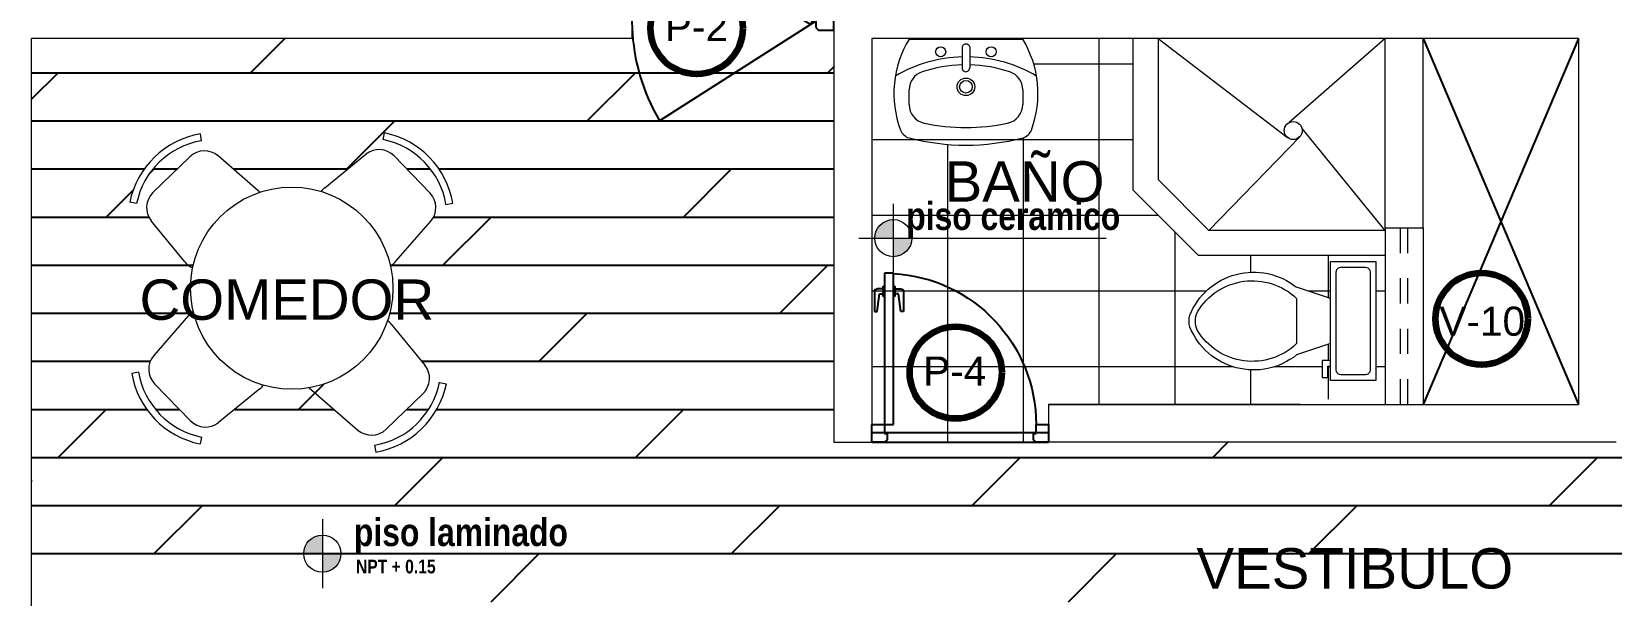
# Model space of a CAD drawing. Header units: millimetres. Extents: x 2204.1 to 2242.3, y 1175.1 to 1221.8.
# Drawn here: x 2222.92 to 2229.17, y 1209.78 to 1212.02 of the extents above; entities that cross this region are included whole.
import ezdxf
from ezdxf.enums import TextEntityAlignment as Align

# ---------------------------------------------------------------- set-up
doc = ezdxf.new("R2010")
doc.units = ezdxf.units.MM
doc.linetypes.add('HIDDEN2', pattern=[0.1875, 0.125, -0.0625])
for name, color, linetype, lineweight in [('01', 1, 'Continuous', 5), ('CLOSETS', 253, 'Continuous', 18), ('DETALLE SANITARIOS', 128, 'Continuous', 13), ('mobiliario', 2, 'Continuous', 18), ('MURO ALTO', 6, 'Continuous', 18), ('MURO BAJO', 3, 'Continuous', 18), ('PISOS', 253, 'Continuous', 18), ('puertas', 2, 'Continuous', 13), ('TEXTO', 4, 'Continuous', 5), ('VIDRIOS', 124, 'Continuous', 18)]:
    doc.layers.add(name, color=color, linetype=linetype, lineweight=lineweight)
for name, color, linetype in [('02', 7, 'Continuous'), ('06', 6, 'Continuous'), ('DETALLES PUERTAS', 8, 'Continuous'), ('muros', 1, 'Continuous'), ('proyeccion', 30, 'Continuous'), ('Textura LINEAS', 253, 'HIDDEN2')]:
    doc.layers.add(name, color=color, linetype=linetype)
doc.styles.add('ROMAND', font='arial.ttf')
doc.styles.get("Standard").update_dxf_attribs({"font": 'arial.ttf'})
doc.styles.add('technicbold', font='techb___.ttf', dxfattribs={"height": 0.17})
doc.dimstyles.new('ARVIM', dxfattribs={"dimscale": 0.12, "dimtxt": 1, "dimasz": 1.25, "dimexe": 0.8, "dimexo": 1, "dimtad": 2, "dimtih": 1, "dimtoh": 1, "dimzin": 4, "dimdsep": 46, "dimtxsty": 'ROMAND', "dimblk": 'ARCHTICK', "dimcen": 0, "dimdle": 1, "dimclrd": 1, "dimclre": 1, "dimclrt": 251, "dimadec": 0, "dimazin": 0, "dimtfac": 1, "dimtix": 1, "dimtmove": 0, "dimatfit": 3, "dimldrblk": 'ARCHTICK', "dimfxl": 1, "dimarcsym": 0})

# ---------------------------------------------------------------- blocks, each defined once
blk = doc.blocks.new('puerta vai ven')
at = {"layer": '02'}
for p, q in [((656.305, 163.5864), (656.305, 163.5346)), ((656.379, 163.5864), (656.305, 163.5864)), ((656.379, 163.5864), (656.379, 163.5346)), ((656.305, 163.5346), (656.3156, 163.524)), ((656.3156, 163.524), (656.3684, 163.524)), ((656.3462, 163.524), (656.6918, 162.9817)), ((656.3684, 163.524), (656.379, 163.5346)), ((656.01, 163.0614), (656.0523, 163.1347)), ((656.0615, 163.1294), (656.0336, 163.06)), ((656.0523, 163.1347), (656.0615, 163.1294)), ((656.0526, 163.0612), (656.0315, 163.0246)), ((656.0336, 163.06), (656.0474, 163.052)), ((656.0572, 163.0585), (656.0526, 163.0612)), ((656.1485, 163.0791), (656.1023, 163.0203)), ((656.1153, 163.0006), (656.1576, 163.0738)), ((656.1576, 163.0738), (656.1485, 163.0791)), ((656.0368, 163.0337), (656.0139, 163.0469)), ((656.0315, 163.0246), (656.0361, 163.0219)), ((656.0681, 163.0034), (656.0727, 163.0008)), ((656.0727, 163.0008), (656.0939, 163.0374)), ((656.078, 163.0099), (656.1009, 162.9967)), ((656.1023, 163.0203), (656.0886, 163.0282)), ((656.0939, 163.0374), (656.0893, 163.04))]:
    blk.add_line(p, q, dxfattribs=at)
blk.add_lwpolyline([(656.326, 163.524), (656.358, 163.5055), (656.0408, 162.956), (656.0087, 162.9745)], close=True, dxfattribs=at)
for centre, radius, start, end in [((656.0192, 163.0561), 0.0106, 150, 240), ((656.1062, 163.0059), 0.0106, 240, 330), ((656.3426, 163.5698), 0.6839, 243.8159, 300.7054)]:
    blk.add_arc(centre, radius, start, end, dxfattribs=at)
blk = doc.blocks.new('A$C36C01319')
at = {"layer": '02', "xscale": 1.140943848105845, "yscale": 1.140943848105845, "zscale": 1.140943848105845, "rotation": 89.99999999996574}
blk.add_blockref('puerta vai ven', (186.6428, -748.4691), dxfattribs=at)
blk = doc.blocks.new('Com1-c-4')
for p, q in [((-0.446, 0.7293), (-0.4518, 0.7632)), ((0.4509, 0.7349), (0.4578, 0.7686)), ((-0.6861, 0.4726), (-0.503, 0.6501)), ((-0.1653, 0.4821), (-0.3636, 0.654)), ((0.1628, 0.4965), (0.3663, 0.6622)), ((0.5055, 0.654), (0.683, 0.471)), ((-0.767, 0.418), (-0.8007, 0.4249)), ((0.7622, 0.4139), (0.7961, 0.4198)), ((-0.5286, 0.1299), (-0.6943, 0.3333)), ((0.515, 0.1332), (0.6869, 0.3315)), ((-0.5101, -0.1347), (-0.6819, -0.333)), ((0.4918, -0.1773), (0.6575, -0.3808)), ((-0.7573, -0.4154), (-0.7912, -0.4212)), ((0.7303, -0.4655), (0.764, -0.4723)), ((-0.5006, -0.6554), (-0.678, -0.4724)), ((-0.1578, -0.498), (-0.3613, -0.6636)), ((0.0859, -0.4926), (0.3269, -0.7014)), ((0.6493, -0.52), (0.4663, -0.6975)), ((-0.446, -0.7364), (-0.4529, -0.7701)), ((0.4093, -0.7768), (0.4151, -0.8107))]:
    blk.add_line(p, q)
blk.add_circle((0, 0), 0.5)
for centre, radius, start, end in [((-0.3791, 0.3391), 0.4303, 99.73819, 168.49887), ((-0.3791, 0.3391), 0.3959, 99.73819, 168.49887), ((0.372, 0.347), 0.3959, 9.73819, 78.49887), ((0.372, 0.347), 0.4303, 9.73819, 78.49887), ((-0.4312, 0.576), 0.1032, 49.08827, 134.11853), ((0.4314, 0.5821), 0.1032, 44.11853, 129.14879), ((-0.6142, 0.3985), 0.1032, 134.11853, 219.14879), ((-0.2329, 0.4041), 0.1032, 43.03853, 49.08827), ((0.2279, 0.4165), 0.1032, 129.14879, 143.12346), ((0.6089, 0.3991), 0.1032, 319.08827, 44.11853), ((-0.4486, 0.195), 0.1032, 219.14879, 246.44058), ((0.437, 0.2008), 0.1032, 299.31158, 319.08827), ((-0.4321, -0.2023), 0.1032, 121.91555, 139.08827), ((0.4118, -0.2425), 0.1032, 39.14879, 53.12346), ((-0.604, -0.4006), 0.1032, 139.08827, 224.11853), ((0.5775, -0.446), 0.1032, 314.11853, 39.14879), ((-0.3671, -0.3484), 0.4303, 189.73819, 258.49887), ((-0.3671, -0.3484), 0.3959, 189.73819, 258.49887), ((0.3423, -0.3865), 0.3959, 279.73819, 348.49887), ((-0.223, -0.4179), 0.1032, 309.14879, 323.12346), ((0.1962, -0.4516), 0.1032, 223.03853, 229.08827), ((0.3423, -0.3865), 0.4303, 279.73819, 348.49887), ((-0.4265, -0.5836), 0.1032, 224.11853, 309.14879), ((0.3945, -0.6234), 0.1032, 229.08827, 314.11853)]:
    blk.add_arc(centre, radius, start, end)
blk = doc.blocks.new('_ARCHTICK')
at = {"color": 0, "linetype": 'ByBlock', "const_width": 0.15}
blk.add_lwpolyline([(-0.5, -0.5), (0.5, 0.5)], dxfattribs=at)
blk = doc.blocks.new('*D110')
at = {"layer": 'DEFPOINTS', "color": 0, "transparency": 16777216}
for p in [(2226.0955, 1215.3753), (2226.0955, 1211.9424), (2226.2455, 1211.9424)]:
    blk.add_point(p, dxfattribs=at)
at = {"layer": 'muros', "color": 1, "lineweight": -2, "transparency": 16777216}
for p, q in [((2226.0955, 1215.3633), (2226.0955, 1215.4713)), ((2226.2455, 1215.3633), (2226.2455, 1215.4713)), ((2226.0955, 1215.3753), (2225.9455, 1215.3753)), ((2226.2455, 1215.3753), (2226.0955, 1215.3753)), ((2226.2455, 1215.3753), (2226.3955, 1215.3753))]:
    blk.add_line(p, q, dxfattribs=at)
at = {"layer": 'muros', "color": 1, "lineweight": -2, "transparency": 16777216, "xscale": 0.15, "yscale": 0.15, "zscale": 0.15}
blk.add_blockref('_ARCHTICK', (2226.0955, 1215.3753), dxfattribs=at)
at = {"layer": 'muros', "color": 1, "lineweight": -2, "transparency": 16777216, "xscale": 0.15, "yscale": 0.15, "zscale": 0.15, "rotation": 180}
blk.add_blockref('_ARCHTICK', (2226.2455, 1215.3753), dxfattribs=at)
at = {"layer": 'muros', "color": 251, "lineweight": 200, "transparency": 16777216, "insert": (2226.1705, 1215.5115), "char_height": 0.12, "attachment_point": 5, "style": 'ROMAND'}
blk.add_mtext('.15', dxfattribs=at)
blk = doc.blocks.new('Nivel')
at = {"layer": '01', "ltscale": 0.8}
h = blk.add_hatch(color=256, dxfattribs=at)
h.paths.add_polyline_path([(0, 0), (0, 0.14, 0.414214), (-0.14, 0)])
h.paths.add_polyline_path([(0, 0), (0, -0.14, 0.414214), (0.14, 0)])
for p, q in [((0, 0.26), (0, -0.26)), ((-0.26, 0), (1.606, 0)), ((0, 0), (0, 0)), ((0, 0), (0, 0))]:
    blk.add_line(p, q, dxfattribs=at)
blk.add_circle((0, 0), 0.14, dxfattribs=at)
blk = doc.blocks.new('WES')
at = {"layer": 'DETALLE SANITARIOS', "color": 2}
for p, q in [((-2.2835, -74.7943), (-2.2835, -74.7046)), ((-2.7203, -74.8503), (-2.6755, -74.8503)), ((-2.7203, -74.8727), (-2.7203, -74.8503)), ((-2.6531, -74.8727), (-2.7203, -74.8727)), ((-2.6755, -74.8503), (-2.6755, -74.8391)), ((-2.6531, -74.8391), (-2.6531, -74.8727)), ((-2.5859, -74.8391), (-2.6307, -74.9735)), ((-2.4067, -74.8391), (-2.3619, -74.9735)), ((-2.4067, -74.9735), (-2.5859, -74.9735))]:
    blk.add_line(p, q, dxfattribs=at)
blk.add_lwpolyline([(-2.2611, -74.8391), (-2.2611, -74.6598), (-2.7315, -74.6598), (-2.7315, -74.8391)], close=True, dxfattribs=at)
for points in [[(-2.3059, -74.6822), (-2.6867, -74.6822)], [(-2.7091, -74.7046), (-2.7091, -74.7943)], [(-2.6867, -74.8167), (-2.3059, -74.8167)]]:
    blk.add_lwpolyline(points, dxfattribs=at)
for centre, radius, start, end in [((-2.6895, -74.7018), 0.0198, 81.8699, 188.1301), ((-2.3031, -74.7018), 0.0198, 351.8699, 98.1301), ((-2.6895, -74.7971), 0.0198, 171.8699, 278.1301), ((-2.3031, -74.7971), 0.0198, 261.8699, 8.1301), ((-2.4175, -75.1433), 0.2726, 141.46911, 247.97143), ((-2.4022, -75.1486), 0.2538, 136.36773, 238.94682), ((-2.5751, -75.1433), 0.2726, 292.02843, 38.53071), ((-2.5904, -75.1486), 0.2538, 301.05301, 43.63209), ((-2.4963, -75.2843), 0.0896, 245.73182, 294.26817), ((-2.4963, -75.3095), 0.0896, 254.86053, 285.13947)]:
    blk.add_arc(centre, radius, start, end, dxfattribs=at)
blk = doc.blocks.new('p7')
at = {"layer": 'DETALLES PUERTAS', "color": 0, "linetype": 'ByBlock'}
for p, q in [((0.6139, 0.035), (0.6139, 0.635)), ((0.6139, 0.635), (0.6489, 0.635)), ((0.6489, 0.635), (0.6489, 0.035)), ((0.5739, 0.5632), (0.5739, 0.4832)), ((0.6089, 0.5732), (0.5839, 0.5732)), ((0.6089, 0.5832), (0.6089, 0.5432)), ((0.6139, 0.5832), (0.6089, 0.5832)), ((0.6539, 0.5832), (0.6489, 0.5832)), ((0.6539, 0.5432), (0.6539, 0.5832)), ((0.6539, 0.5732), (0.6789, 0.5732)), ((0.6889, 0.5632), (0.6889, 0.4832)), ((0.5839, 0.4832), (0.5939, 0.5532)), ((0.5939, 0.5532), (0.6089, 0.5532)), ((0.6089, 0.5432), (0.6139, 0.5432)), ((0.6489, 0.5432), (0.6539, 0.5432)), ((0.6689, 0.5532), (0.6539, 0.5532)), ((0.6789, 0.4832), (0.6689, 0.5532)), ((0.5739, 0.4832), (0.5839, 0.4832)), ((0.6889, 0.4832), (0.6789, 0.4832)), ((0.0489, 0.035), (0, 0.035)), ((0, 0.035), (0, -0.035)), ((0.0489, 0), (0.0489, 0.035)), ((0.0589, 0), (0.0489, 0)), ((0.0589, -0.025), (0.0589, 0)), ((0.6489, 0.035), (0.6139, 0.035)), ((0.6389, 0), (0.6389, -0.025)), ((0.6489, 0), (0.6389, 0)), ((0.6489, 0.035), (0.6489, 0)), ((0.7, 0.035), (0.6489, 0.035)), ((0.7, -0.035), (0.7, 0.035)), ((0, -0.035), (0.0489, -0.035)), ((0.0489, -0.035), (0.0589, -0.025)), ((0.6389, -0.025), (0.6489, -0.035)), ((0.6489, -0.035), (0.7, -0.035))]:
    blk.add_line(p, q, dxfattribs=at)
for centre, radius, start, end in [((0.6489, 0.035), 0.6, 93.34415, 180), ((0.5839, 0.5632), 0.01, 90, 180), ((0.6789, 0.5632), 0.01, 0, 90)]:
    blk.add_arc(centre, radius, start, end, dxfattribs=at)
blk = doc.blocks.new('OLKIJ')
at = {"layer": 'mobiliario'}
for p, q in [((539.6364, -168.067), (539.6364, -168.517)), ((539.896, -168.067), (539.8374, -168.067)), ((539.6664, -168.277), (539.7504, -168.277)), ((539.6664, -168.307), (539.7504, -168.307)), ((539.8374, -168.517), (539.896, -168.517))]:
    blk.add_line(p, q, dxfattribs=at)
at = {"layer": 'mobiliario', "extrusion": (0, 0, -1)}
for centre, major_axis, start_param, end_param in [((539.8516, -168.4205), (0.2926, 0.2926), -1.332225, -0.427649), ((540.254, -168.292), (-0.3872, 0.3872), 5.52518, 6.033719), ((539.8374, -168.142), (-0.053, 0.053), 5.82106, 7.068583), ((539.896, -168.142), (0.053, 0.053), -0.785398, 0.581791), ((539.979, -168.0797), (0.0354, 0.0354), -0.427649, 0.528882), ((539.1696, -168.292), (-0.6271, 0.6271), 2.099679, 2.61271), ((540.2851, -168.292), (-0.3869, 0.3869), 5.525204, 5.82106), ((539.1696, -168.292), (0.5776, 0.5776), 0.581791, 0.989005), ((539.6864, -168.192), (-0.0141, 0.0141), 5.497787, 11.780972), ((539.8254, -168.292), (-0.0247, 0.0247), 5.497787, 11.780972), ((539.8254, -168.292), (-0.0177, 0.0177), 5.497787, 11.780972), ((539.8254, -168.292), (-0.0177, 0.0177), 5.497787, 11.780972), ((539.6726, -168.292), (0.0115, 0.0115), 2.750986, 5.102996), ((540.254, -168.292), (0.3872, 0.3872), 3.391059, 3.899598), ((540.2851, -168.292), (0.3869, 0.3869), 3.603718, 3.899574), ((539.7504, -168.292), (-0.0106, 0.0106), 0.785398, 3.926991), ((539.6864, -168.392), (0.0141, 0.0141), 3.926991, 10.210176), ((539.896, -168.442), (-0.053, 0.053), 2.559801, 3.926991), ((539.8516, -168.1634), (-0.2926, 0.2926), 3.569242, 4.473817), ((539.8374, -168.442), (0.053, 0.053), 2.356194, 3.603718), ((539.979, -168.5043), (-0.0354, 0.0354), 2.61271, 3.569242)]:
    blk.add_ellipse(centre, major_axis=major_axis, ratio=1, start_param=start_param, end_param=end_param, dxfattribs=at)

msp = doc.modelspace()

# ---------------------------------------------------------------- linework, layer by layer
at = {"layer": '06'}
msp.add_line((2224.4941, 1211.9885), (2224.4941, 1211.9886), dxfattribs=at)
at = {"layer": 'CLOSETS'}
for p, q in [((2227.1455, 1211.9889), (2227.1455, 1210.5389)), ((2226.8869, 1211.8889), (2227.2794, 1211.8889)), ((2226.2455, 1211.5889), (2227.2794, 1211.5889)), ((2226.5455, 1211.5694), (2226.5455, 1210.3889)), ((2226.8455, 1211.5959), (2226.8455, 1210.3889)), ((2226.2455, 1211.2889), (2227.3794, 1211.2889)), ((2227.4455, 1211.2228), (2227.4455, 1210.5389)), ((2227.7455, 1211.1286), (2227.7455, 1211.0628)), ((2228.0529, 1211.1286), (2228.0529, 1210.9622)), ((2226.2455, 1210.9889), (2227.5712, 1210.9889)), ((2227.9729, 1210.9889), (2228.0623, 1210.9889)), ((2228.0529, 1210.7767), (2228.0529, 1210.7127)), ((2226.2455, 1210.6889), (2227.6741, 1210.6889)), ((2227.7455, 1210.6759), (2227.7455, 1210.5389)), ((2227.8422, 1210.6889), (2228.0289, 1210.6889)), ((2228.0513, 1210.6889), (2228.0625, 1210.6889)), ((2228.0529, 1210.6903), (2228.0529, 1210.5597)), ((2228.2417, 1210.6889), (2228.2788, 1210.6889))]:
    msp.add_line(p, q, dxfattribs=at)
at = {"layer": 'MURO ALTO'}
for p, q in [((2225.2959, 1212.1388), (2225.2959, 1211.9887)), ((2226.0955, 1212.1388), (2226.0955, 1210.3889)), ((2226.0955, 1212.1388), (2226.0955, 1210.3889)), ((2229.0437, 1211.9885), (2226.2455, 1211.9889)), ((2226.2455, 1211.9889), (2226.2455, 1210.3889)), ((2226.2455, 1211.9889), (2226.2455, 1210.3889)), ((2225.2959, 1211.9887), (2222.9191, 1211.9886)), ((2222.9191, 1206.6379), (2222.9191, 1211.9886)), ((2228.2788, 1211.2389), (2228.2788, 1211.9886)), ((2228.4289, 1211.2389), (2228.4289, 1211.9886)), ((2229.0437, 1211.9885), (2229.0437, 1210.5389)), ((2228.2788, 1211.2389), (2228.4288, 1211.2389)), ((2226.9455, 1210.5389), (2226.9455, 1210.3889)), ((2226.9455, 1210.5389), (2226.9455, 1210.3889)), ((2227.9423, 1210.5389), (2226.9455, 1210.5389)), ((2226.9455, 1210.5389), (2228.4288, 1210.5389)), ((2226.9455, 1210.5389), (2226.9455, 1210.3889)), ((2228.4288, 1210.5389), (2229.0437, 1210.5389)), ((2226.0955, 1210.3889), (2226.2455, 1210.3889)), ((2226.0955, 1210.3889), (2226.2455, 1210.3889))]:
    msp.add_line(p, q, dxfattribs=at)
msp.add_lwpolyline([(2229.1937, 1210.3889), (2226.9455, 1210.3889)], dxfattribs=at)
at = {"layer": 'MURO BAJO'}
for p, q in [((2228.2788, 1211.2389), (2228.2788, 1210.5389)), ((2228.4288, 1211.2389), (2228.4288, 1210.5389)), ((2228.2415, 1210.9889), (2228.2788, 1210.9889))]:
    msp.add_line(p, q, dxfattribs=at)
at = {"layer": 'muros', "lineweight": 200}
for centre in [(2225.5524, 1212.0296), (2228.6607, 1210.8782), (2226.5786, 1210.6651)]:
    msp.add_circle(centre, 0.1824, dxfattribs=at)
at = {"layer": 'PISOS'}
for p, q in [((2227.2794, 1211.9888), (2227.2794, 1211.3889)), ((2227.3794, 1211.9887), (2227.3794, 1211.4303)), ((2227.3794, 1211.9887), (2227.8923, 1211.5966)), ((2228.2788, 1211.9886), (2227.8992, 1211.6563)), ((2228.2788, 1211.2286), (2227.9495, 1211.6324)), ((2227.5811, 1211.2286), (2227.9418, 1211.601)), ((2227.3794, 1211.4303), (2227.5811, 1211.2286)), ((2227.2794, 1211.3889), (2227.5397, 1211.1286)), ((2228.2788, 1211.2286), (2227.5811, 1211.2286)), ((2228.2794, 1211.1286), (2227.5397, 1211.1286))]:
    msp.add_line(p, q, dxfattribs=at)
msp.add_circle((2227.9148, 1211.6242), 0.0357, dxfattribs=at)
at = {"layer": 'proyeccion'}
for p, q in [((2229.0437, 1211.9885), (2228.4288, 1210.5389)), ((2228.4289, 1211.9886), (2229.0437, 1210.5389))]:
    msp.add_line(p, q, dxfattribs=at)
at = {"layer": 'Textura LINEAS', "linetype": 'ByBlock'}
for p, q in [((2223.7859, 1211.8529), (2223.9216, 1211.9886)), ((2226.0719, 1211.8529), (2226.0955, 1211.8766)), ((2222.9203, 1211.8529), (2226.0955, 1211.8529)), ((2222.9203, 1211.7493), (2223.0239, 1211.8529)), ((2225.1194, 1211.6624), (2225.3099, 1211.8529)), ((2222.9203, 1211.6624), (2226.0955, 1211.6624)), ((2224.1669, 1211.4719), (2224.3574, 1211.6624)), ((2222.9203, 1211.4719), (2223.3653, 1211.4719)), ((2223.3851, 1211.4521), (2223.4049, 1211.4719)), ((2223.4, 1211.4719), (2223.4964, 1211.4719)), ((2223.7175, 1211.4719), (2224.1713, 1211.4719)), ((2224.4043, 1211.4719), (2224.498, 1211.4719)), ((2224.5321, 1211.4719), (2226.0955, 1211.4719)), ((2225.5004, 1211.2814), (2225.6909, 1211.4719)), ((2223.2144, 1211.2814), (2223.3214, 1211.3885)), ((2222.9203, 1211.2814), (2223.3835, 1211.2814)), ((2224.5106, 1211.2814), (2226.0955, 1211.2814)), ((2224.5479, 1211.0909), (2224.7384, 1211.2814)), ((2222.9203, 1211.0909), (2223.5593, 1211.0909)), ((2224.3393, 1211.0909), (2226.0955, 1211.0909)), ((2225.8814, 1210.9004), (2226.0719, 1211.0909)), ((2222.9203, 1210.9004), (2223.5612, 1210.9004)), ((2224.3374, 1210.9004), (2226.0955, 1210.9004)), ((2224.9289, 1210.7099), (2225.1194, 1210.9004)), ((2222.9203, 1210.7099), (2223.3889, 1210.7099)), ((2224.4635, 1210.7099), (2226.0955, 1210.7099)), ((2223.9764, 1210.5194), (2224.0767, 1210.6197)), ((2222.9203, 1210.5194), (2223.3751, 1210.5194)), ((2223.0239, 1210.3289), (2223.2144, 1210.5194)), ((2223.4098, 1210.5194), (2223.5047, 1210.5194)), ((2223.7232, 1210.5194), (2224.1168, 1210.5194)), ((2224.404, 1210.5194), (2224.4911, 1210.5194)), ((2224.5232, 1210.5194), (2226.0955, 1210.5194)), ((2225.3099, 1210.3289), (2225.5004, 1210.5194)), ((2226.9455, 1210.4265), (2226.2455, 1210.4265)), ((2226.2455, 1210.3889), (2226.9455, 1210.3889)), ((2227.5959, 1210.3289), (2227.6559, 1210.3889)), ((2222.9203, 1210.3289), (2232.3454, 1210.3289)), ((2224.3574, 1210.1384), (2224.5479, 1210.3289)), ((2226.6434, 1210.1384), (2226.8339, 1210.3289)), ((2228.9294, 1210.1384), (2229.1199, 1210.3289)), ((2222.9203, 1210.236), (2222.9219, 1210.236)), ((2222.9191, 1210.1384), (2232.3454, 1210.1384)), ((2223.4049, 1209.9479), (2223.5954, 1210.1384)), ((2225.6909, 1209.9479), (2225.8814, 1210.1384)), ((2227.9769, 1209.9479), (2228.1674, 1210.1384)), ((2222.9191, 1209.9479), (2232.3455, 1209.9479)), ((2224.7384, 1209.7574), (2224.9289, 1209.9479)), ((2227.0244, 1209.7574), (2227.2149, 1209.9479))]:
    msp.add_line(p, q, dxfattribs=at)
at = {"layer": 'VIDRIOS', "linetype": 'HIDDEN2', "ltscale": 0.7}
for p, q in [((2228.3388, 1210.5389), (2228.3388, 1211.239)), ((2228.3688, 1210.5389), (2228.3688, 1211.239))]:
    msp.add_line(p, q, dxfattribs=at)

# ---------------------------------------------------------------- block references
at = {"layer": '01', "xscale": 0.5247559576633212, "yscale": 0.5247559576633212, "zscale": 0.8073168571284746}
for p in [(2226.331, 1211.1978), (2224.0705, 1209.9479)]:
    msp.add_blockref('Nivel', p, dxfattribs=at)
at = {"layer": '06', "rotation": 180.0000318030684}
msp.add_blockref('A$C36C01319', (2226.0955, 1212.4425), dxfattribs=at)
at = {"layer": 'CLOSETS', "xscale": -1, "rotation": 270.0253774334303}
msp.add_blockref('WES', (2302.9003, 1213.3989), dxfattribs=at)
at = {"layer": 'mobiliario', "extrusion": (0, 0, -1), "xscale": -0.8011629005731681, "yscale": 0.8011629005731681, "zscale": -0.8011629005731681}
msp.add_blockref('Com1-c-4', (-2223.9493, 1210.9995), dxfattribs=at)
at = {"layer": 'muros', "xscale": -1, "rotation": 90}
msp.add_blockref('OLKIJ', (2058.3267, 1751.6227), dxfattribs=at)
at = {"layer": 'puertas', "xscale": -1}
msp.add_blockref('p7', (2226.9455, 1210.4239), dxfattribs=at)

# ---------------------------------------------------------------- texts
for s, p in [('BAÑO', (2226.8509, 1211.3423)), ('COMEDOR ', (2223.9611, 1210.8742)), ('VESTIBULO', (2228.1586, 1209.8096))]:
    msp.add_text(s, height=0.16).set_placement(p, align=Align.CENTER)
at = {"layer": 'muros', "lineweight": 200}
for s, p in [('P-2', (2225.5517, 1211.9782)), ('V-10', (2228.663, 1210.8112)), ('P-4', (2226.5742, 1210.6137))]:
    msp.add_text(s, height=0.11516, dxfattribs=at).set_placement(p, align=Align.CENTER)
at = {"layer": 'TEXTO', "color": 3, "style": 'technicbold'}
for s, height, p in [('piso ceramico ', 0.11, (2226.3825, 1211.2302)), ('piso laminado ', 0.11, (2224.1955, 1209.9777)), ('NPT + 0.15', 0.05416, (2224.2034, 1209.8698))]:
    msp.add_text(s, height=height, dxfattribs=at).set_placement(p)

# ---------------------------------------------------------------- dimensions: what is measured, and where the dimension line sits
at = {"layer": 'muros', "lineweight": 200}
dim = msp.add_linear_dim(base=(2226.0955, 1215.3753), p1=(2226.2455, 1211.9424), p2=(2226.0955, 1211.9424), dimstyle='ARVIM', override={"dimfxl": 0.1, "dimfxlon": 1}, dxfattribs=at)
dim.commit()
dim.dimension.update_dxf_attribs({"geometry": '*D110', "text_midpoint": (2226.1705, 1215.5115)})

doc.saveas('drawing.dxf')
